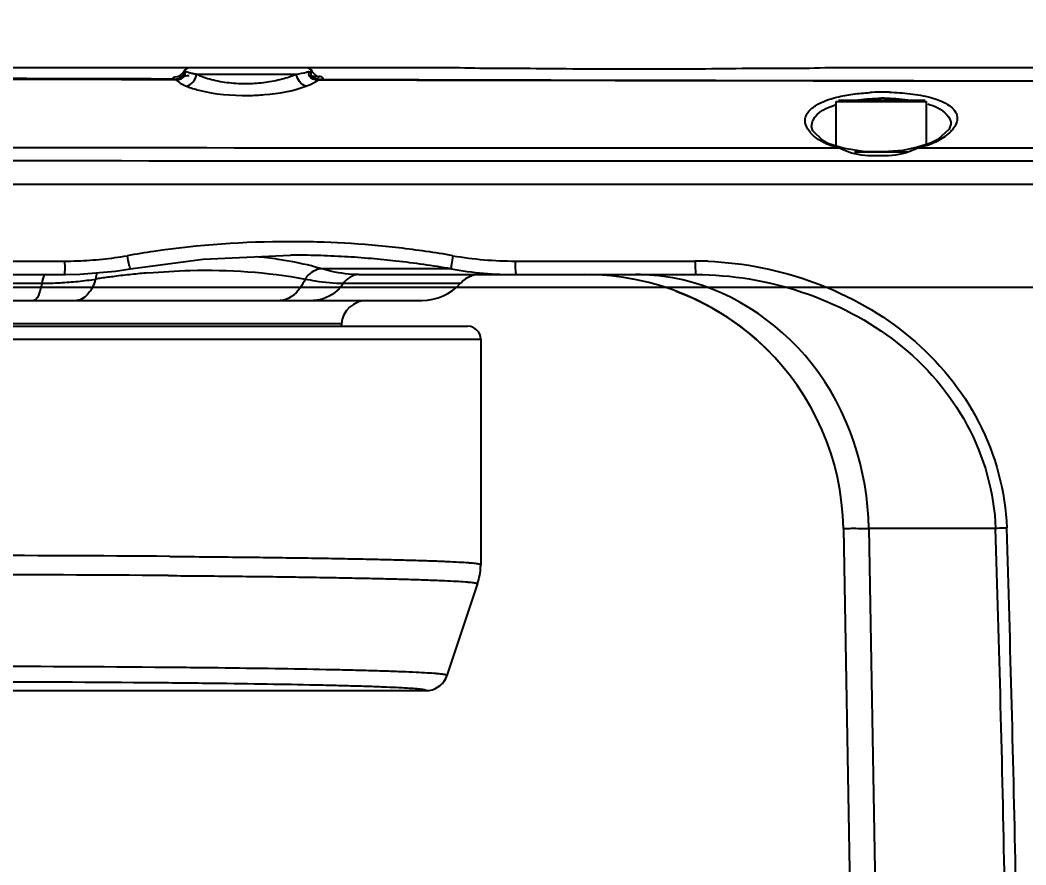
# Model space of a CAD drawing. Header units: millimetres. Extents: x 4086 to 8300, y 123 to 1549.
# Drawn here: x 6877.1 to 6896.56, y 481.81 to 498.15 of the extents above; entities that cross this region are included whole.
import ezdxf
from ezdxf import colors
from ezdxf.entities.mleader import LeaderData, LeaderLine
from ezdxf.math import Vec2, Vec3

# ---------------------------------------------------------------- set-up
doc = ezdxf.new("R2010")
doc.units = ezdxf.units.MM
for name, color, linetype in [('外形图', 7, 'Continuous'), ('多重引线', 7, 'Continuous'), ('尺寸标注', 7, 'Continuous')]:
    doc.layers.add(name, color=color, linetype=linetype)
doc.styles.add('思源黑', font='SourceHanSansCN-Normal.ttf')
doc.dimstyles.new('尺寸标注_1_4比例', dxfattribs={"dimtxt": 7, "dimasz": 6, "dimexe": 2, "dimexo": 1.5, "dimgap": 1, "dimtad": 1, "dimdec": 1, "dimlfac": 4, "dimdsep": 46, "dimtxsty": '思源黑', "dimcen": 0.09, "dimadec": 0, "dimazin": 0, "dimtp": 0.01, "dimtm": 0.01, "dimtfac": 1, "dimtdec": 1, "dimtofl": 0, "dimtmove": 0, "dimatfit": 3, "dimfxl": 1, "dimtolj": 1, "dimarcsym": 0})

# ---------------------------------------------------------------- blocks, each defined once
blk = doc.blocks.new('*D952')
at = {"layer": 'Defpoints', "color": 0}
for p in [(6903.764, 492.976), (6839.678, 469.976), (6903.764, 469.976)]:
    blk.add_point(p, dxfattribs=at)
at = {"layer": '尺寸标注', "color": 0, "lineweight": -2}
for p, q in [((6902.264, 492.976), (6837.678, 492.976)), ((6839.678, 486.976), (6839.678, 475.976)), ((6902.264, 469.976), (6837.678, 469.976))]:
    blk.add_line(p, q, dxfattribs=at)
at = {"layer": '尺寸标注', "color": 0}
for points in [[(6840.678, 486.976), (6838.678, 486.976), (6839.678, 492.976)], [(6838.678, 475.976), (6840.678, 475.976), (6839.678, 469.976)]]:
    blk.add_solid(points, dxfattribs=at)
at = {"layer": '尺寸标注', "color": 0, "insert": (6835.054, 481.476), "char_height": 7, "attachment_point": 5, "rotation": 90, "style": '思源黑'}
blk.add_mtext('\\A1;92', dxfattribs=at)

msp = doc.modelspace()

# ---------------------------------------------------------------- linework, layer by layer
at = {"layer": '外形图'}
for p, q in [((6880.1481, 497.2263), (6875.2746, 497.2263)), ((6880.2765, 497.2263), (6880.1481, 497.2263)), ((6880.3881, 497.2263), (6880.2765, 497.2263)), ((6880.2766, 497.1601), (6880.3094, 497.1536)), ((6882.6412, 497.2263), (6880.3869, 497.2263)), ((6882.7515, 497.2263), (6882.6412, 497.2263)), ((6882.6885, 497.1512), (6882.7515, 497.16)), ((6882.864, 497.2263), (6882.7515, 497.2263)), ((6882.7671, 497.1346), (6882.7516, 497.1599)), ((6885.609, 497.2263), (6882.864, 497.2263)), ((6890.014, 497.2012), (6888.264, 497.2012)), ((6880.1827, 497.0637), (6880.1481, 497.0486)), ((6880.5204, 497.1034), (6882.4452, 497.1034)), ((6882.8914, 496.999), (6882.9053, 497.0016)), ((6892.889, 495.6888), (6892.889, 496.5763)), ((6892.889, 496.5763), (6894.639, 496.5763)), ((6892.9353, 496.6013), (6894.614, 496.6013)), ((6894.639, 495.7428), (6894.639, 496.5763)), ((6892.441, 496.0051), (6892.4168, 496.0913)), ((6892.4169, 496.0843), (6892.4168, 496.0905)), ((6892.6334, 495.8213), (6892.441, 496.0051)), ((6895.112, 496.1342), (6895.112, 496.1305)), ((6892.6986, 495.7829), (6892.6334, 495.8213)), ((6894.8582, 495.8422), (6894.7545, 495.7851)), ((6892.424, 495.6792), (6892.499, 495.6792)), ((6892.499, 495.6792), (6892.7004, 495.6792)), ((6892.6372, 495.7856), (6892.6986, 495.7829)), ((6892.7491, 495.7582), (6892.7004, 495.7819)), ((6892.7004, 495.6792), (6892.889, 495.6792)), ((6892.9647, 495.6888), (6892.7491, 495.7582)), ((6892.889, 495.6792), (6892.9336, 495.6792)), ((6892.9644, 495.6888), (6892.9647, 495.6888)), ((6893.243, 495.6013), (6894.2925, 495.6013)), ((6894.4663, 495.6889), (6894.1793, 495.6254)), ((6894.4665, 495.6889), (6894.4663, 495.6889)), ((6894.7133, 495.766), (6894.4665, 495.6889)), ((6894.4918, 495.6791), (6894.4665, 495.6889)), ((6894.4917, 495.6779), (6894.7528, 495.6779)), ((6894.7529, 495.7843), (6894.7133, 495.766)), ((6894.7528, 495.6779), (6895.0275, 495.6779)), ((6894.8073, 495.7856), (6894.7538, 495.7847)), ((6892.2397, 495.4285), (6892.424, 495.4285)), ((6892.424, 495.4285), (6892.4989, 495.4285)), ((6892.4989, 495.4285), (6892.8889, 495.4285)), ((6892.8889, 495.4285), (6892.9645, 495.4285)), ((6892.9645, 495.4285), (6893.7103, 495.4284)), ((6893.7103, 495.4284), (6894.4662, 495.4284)), ((6894.4662, 495.4284), (6894.6387, 495.4283)), ((6894.6387, 495.4283), (6895.0273, 495.4283)), ((6864.2189, 494.9763), (6886.2659, 494.9763)), ((6886.2659, 494.9763), (6888.2639, 494.9763)), ((6888.2639, 494.9763), (6890.0139, 494.9763)), ((6890.0139, 494.9763), (6892.0119, 494.9763)), ((6892.0119, 494.9763), (6926.4507, 494.9763)), ((6864.9996, 493.487), (6877.2723, 493.487)), ((6877.2723, 493.487), (6877.6067, 493.487)), ((6877.6067, 493.487), (6877.9624, 493.487)), ((6882.336, 493.6013), (6882.3362, 493.6013)), ((6886.6834, 493.487), (6888.9931, 493.487)), ((6888.9931, 493.487), (6890.1643, 493.487)), ((6878.2557, 493.2314), (6878.9458, 493.29)), ((6878.9458, 493.29), (6879.232, 493.3339)), ((6885.4444, 493.3357), (6882.9474, 493.3357)), ((6864.3995, 493.2262), (6877.9783, 493.2262)), ((6877.6068, 493.2262), (6877.6066, 493.2262)), ((6877.9782, 493.2262), (6878.2557, 493.2314)), ((6883.6525, 493.2262), (6890.1756, 493.2262)), ((6864.9023, 493.0595), (6877.5253, 493.0595)), ((6883.3613, 493.0595), (6885.6257, 493.0595)), ((6889.7938, 492.9055), (6889.8764, 492.8735)), ((6865.6477, 492.7263), (6884.8804, 492.7263)), ((6863.5774, 492.2263), (6885.764, 492.2263)), ((6883.3181, 492.2698), (6867.2099, 492.2698)), ((6883.3181, 492.2698), (6883.3143, 492.2263)), ((6871.1499, 491.9763), (6886.014, 491.9763)), ((6886.014, 491.9763), (6886.014, 487.6166)), ((6892.1199, 491.1051), (6892.1297, 491.0911)), ((6892.1297, 491.0911), (6892.1628, 491.0433)), ((6893.0312, 488.3134), (6893.264, 474.9763)), ((6893.5219, 488.3134), (6893.7547, 474.9763)), ((6895.9747, 488.3134), (6893.5219, 488.3134)), ((6886.014, 487.6165), (6886.0133, 487.5766)), ((6886.014, 487.6166), (6886.014, 487.6167)), ((6885.954, 487.2464), (6885.3614, 485.4687)), ((6885.3426, 485.4217), (6885.3434, 485.4234)), ((6873.589, 485.1763), (6884.9558, 485.1763)), ((6884.9558, 485.1763), (6884.9558, 485.1764))]:
    msp.add_line(p, q, dxfattribs=at)
for points in [[(6880.2765, 497.1599), (6880.265, 497.1405), (6880.1827, 497.0637)], [(6880.0889, 497.0086), (6880.1005, 497.0059), (6880.112, 497.001), (6880.1238, 496.9939)], [(6882.864, 497.0512), (6882.8823, 497.0479), (6882.8516, 497.0603), (6882.7671, 497.1346)], [(6882.8634, 496.9876), (6882.8775, 496.9943), (6882.8914, 496.999)], [(6895.112, 496.1344), (6895.0804, 496.0402), (6894.8582, 495.8422)], [(6893.413, 495.6084), (6893.0522, 495.6666), (6892.9644, 495.6888)], [(6894.1793, 495.6254), (6893.8075, 495.6027), (6893.413, 495.6084)], [(6879.232, 493.3339), (6880.646, 493.5227), (6882.3362, 493.6013)], [(6889.8764, 492.8735), (6890.0017, 492.8218), (6890.1235, 492.7677), (6890.2416, 492.7114), (6890.3557, 492.6534), (6890.4657, 492.5939), (6890.5715, 492.5332), (6890.6731, 492.4717), (6890.7706, 492.4094), (6890.864, 492.3468), (6890.9533, 492.284), (6891.0387, 492.2211), (6891.1202, 492.1585), (6891.1978, 492.0962), (6891.2718, 492.0345), (6891.3423, 491.9734), (6891.4093, 491.9131), (6891.4729, 491.8538), (6891.5333, 491.7956), (6891.5904, 491.7386)], [(6886.0133, 487.5766), (6886.0139, 487.5991), (6886.014, 487.6166)]]:
    msp.add_lwpolyline(points, dxfattribs=at)
for centre, radius, start, end in [((6880.3869, 497.1013), 0.125, 90, 151.99772), ((6882.6412, 497.1013), 0.125, 28.00259, 90), ((6882.6997, 496.9874), 0.1642, 93.91573, 98.45679), ((6928.8363, 19866.1703), 19369.2232, 269.86413217, 269.98495875), ((6881.4595, 499.8027), 2.8808, 263.75673, 271.08545), ((6881.4612, 499.8851), 2.9631, 271.022, 277.55965), ((6893.8085, 492.0951), 4.6598, 88.67217, 93.26896), ((6893.8061, 492.6909), 3.9467, 89.80347, 90.64549), ((6894.1149, 497.1713), 1.549, 296.55099, 299.26459), ((6893.0861, 496.6338), 0.9601, 245.54995, 247.63194), ((6894.0702, 497.5368), 1.9049, 282.78703, 286.23602), ((6882.3192, 475.4713), 18.3911, 90.00338, 98.22353), ((6882.3218, 475.3575), 18.5049, 88.36807, 90.01119), ((6882.3224, 475.3743), 18.4881, 85.08184, 88.36855), ((6882.2809, 475.7751), 18.085, 98.24106, 99.8935), ((6882.328, 475.442), 18.4202, 83.43609, 85.08111), ((6882.3418, 475.5572), 18.3042, 80.14258, 83.43803), ((6877.9628, 500.62), 7.133, 269.99696, 273.94279), ((6877.9699, 500.5179), 7.0306, 273.94169, 277.90088), ((6877.984, 500.4124), 6.9242, 277.90557, 279.89259), ((6881.0185, 486.178), 7.4212, 83.3586, 84.96222), ((6881.0551, 486.4911), 7.106, 81.55661, 83.35966), ((6881.1496, 487.0854), 6.5043, 75.8367, 81.61129), ((6882.336, 475.2378), 18.3635, 88.3792, 89.99942), ((6882.3362, 475.2437), 18.3575, 86.74695, 88.37928), ((6882.3378, 475.2725), 18.3287, 85.11404, 86.74703), ((6882.342, 475.3212), 18.2799, 83.61425, 85.11405), ((6882.3558, 475.4381), 18.1622, 80.20897, 83.61654), ((6886.6841, 500.5534), 7.0664, 260.15139, 269.99374), ((6890.1638, 486.7438), 6.7432, 87.88452, 89.99627), ((6881.2753, 487.6083), 5.9665, 73.72469, 75.77865), ((6886.6969, 500.4429), 7.2167, 260.00553, 269.99282), ((6877.5371, 499.8709), 6.8113, 271.38416, 274.31907), ((6877.5623, 499.5182), 6.4576, 274.33131, 275.87236), ((6877.5815, 499.3298), 6.2682, 275.87412, 277.46394), ((6877.6039, 499.16), 6.097, 277.46259, 279.10481), ((6877.3433, 493.5477), 1.2914, 339.39078, 341.59135), ((6881.2043, 475.3764), 17.958, 98.10216, 98.4396), ((6881.138, 475.8471), 17.4826, 97.26275, 98.1045), ((6881.0173, 476.8042), 16.5179, 96.10348, 97.26715), ((6880.8967, 477.9314), 15.3843, 94.92914, 96.10293), ((6885.9984, 492.7262), 0.5, 109.75465, 138.18468), ((6888.032, 488.2262), 5, 1, 90), ((6889.0121, 489.1398), 4.0864, 79.90037, 89.98291), ((6877.526, 500.2728), 7.2133, 269.99447, 271.39493), ((6884.8804, 493.7263), 1, 270, 318.18468), ((6883.8162, 492.2263), 0.5, 90, 175), ((6885.764, 491.9763), 0.25, 0, 90), ((6329.5899, 470.3064), 566.671, 1.129011, 1.820987), ((6328.9319, 470.3002), 567.5451, 1.128338, 1.819873), ((6875.2409, -146.6425), 634.4334, 89.5703198, 90.3080092), ((6884.8378, 487.6176), 1.1763, 341.6057, 358.00135), ((6875.2406, -142.2458), 629.6661, 89.5693464, 90.3083866), ((6875.2435, -68.3687), 554.0139, 89.537809, 90.350932), ((6875.2444, -45.3852), 530.7314, 89.536926, 90.351601), ((6884.9558, 485.6039), 0.4276, 269.99535, 333.63977), ((6884.9564, 485.6034), 0.4268, 317.41389, 317.70758), ((6884.9555, 485.6042), 0.428, 317.71123, 324.26455), ((6884.9561, 485.6037), 0.4272, 324.26613, 325.66553), ((6884.9557, 485.604), 0.4277, 325.66829, 331.71538), ((6884.9563, 485.6036), 0.427, 331.71684, 334.79151), ((6884.956, 485.6038), 0.4274, 333.63892, 334.78045), ((6884.9556, 485.6039), 0.4278, 334.79505, 335.0117), ((6884.9559, 485.6039), 0.4275, 334.79134, 335.0088), ((6884.9553, 485.6041), 0.4281, 335.01214, 341.55875), ((6884.9554, 485.604), 0.4279, 335.00967, 341.12053), ((6884.9571, 485.6034), 0.4262, 341.12394, 341.5674)]:
    msp.add_arc(centre, radius, start, end, dxfattribs=at)
for points, knots in [([(6888.264, 497.2012), (6887.6378, 497.2012), (6886.7531, 497.2168), (6885.8675, 497.2133), (6885.609, 497.2263)], [0, 0, 0, 0, 0.7075522, 1, 1, 1, 1]), ([(6892.669, 497.2263), (6892.4108, 497.2086), (6891.5247, 497.2225), (6890.6403, 497.2012), (6890.014, 497.2012)], [0, 0, 0, 0, 0.292441, 1, 1, 1, 1]), ([(6880.0937, 497.0428), (6880.0801, 497.0398), (6880.0327, 497.0277), (6880.0768, 497.0117), (6880.0889, 497.0086)], [0, 0, 0, 0, 0.524992, 1, 1, 1, 1]), ([(6880.3768, 497.0711), (6880.3453, 497.0692), (6880.2508, 497.0626), (6880.1555, 497.0562), (6880.0937, 497.0428)], [0, 0, 0, 0, 0.3329614, 1, 1, 1, 1]), ([(6880.1238, 496.9939), (6880.1274, 496.9896), (6880.1354, 496.9808), (6880.1441, 496.9727), (6880.1487, 496.9687)], [0, 0, 0, 0, 0.4821809, 1, 1, 1, 1]), ([(6880.1487, 496.9687), (6880.161, 496.9579), (6880.1894, 496.9368), (6880.2199, 496.919), (6880.2366, 496.9102)], [0, 0, 0, 0, 0.4640852, 1, 1, 1, 1]), ([(6880.2555, 497.0778), (6880.2598, 497.0869), (6880.2652, 497.1089), (6880.2633, 497.1313), (6880.261, 497.1431)], [0, 0, 0, 0, 0.4549149, 1, 1, 1, 1]), ([(6880.2885, 497.07), (6880.2926, 497.0789), (6880.298, 497.1), (6880.296, 497.1216), (6880.2937, 497.1328)], [0, 0, 0, 0, 0.4598603, 1, 1, 1, 1]), ([(6880.3094, 497.1536), (6880.3127, 497.1533), (6880.3196, 497.1522), (6880.3263, 497.1505), (6880.3298, 497.1495)], [0, 0, 0, 0, 0.4749277, 1, 1, 1, 1]), ([(6880.3298, 497.1495), (6880.3317, 497.1489), (6880.3357, 497.1476), (6880.3396, 497.1462), (6880.3415, 497.1455)], [0, 0, 0, 0, 0.4868658, 1, 1, 1, 1]), ([(6880.3415, 497.1455), (6880.3564, 497.1398), (6880.3911, 497.1292), (6880.4265, 497.1211), (6880.4464, 497.117)], [0, 0, 0, 0, 0.4383242, 1, 1, 1, 1]), ([(6880.4464, 497.117), (6880.4582, 497.1145), (6880.4828, 497.1098), (6880.5075, 497.1055), (6880.5204, 497.1034)], [0, 0, 0, 0, 0.4792771, 1, 1, 1, 1]), ([(6882.6468, 497.1434), (6882.6517, 497.1449), (6882.6612, 497.1473), (6882.6709, 497.1491), (6882.6756, 497.1498)], [0, 0, 0, 0, 0.5183011, 1, 1, 1, 1]), ([(6882.6918, 497.1042), (6882.6918, 497.1083), (6882.6923, 497.1168), (6882.6936, 497.1253), (6882.6944, 497.1296)], [0, 0, 0, 0, 0.4817224, 1, 1, 1, 1]), ([(6882.6999, 497.0661), (6882.6973, 497.0718), (6882.6932, 497.0844), (6882.6919, 497.0974), (6882.6918, 497.1042)], [0, 0, 0, 0, 0.4801653, 1, 1, 1, 1]), ([(6882.9053, 497.0016), (6882.9269, 497.0054), (6882.9871, 497.0049), (6882.9328, 497.0616), (6882.8346, 497.0459), (6882.749, 497.0649), (6882.6934, 497.0685)], [0, 0, 0, 0, 0.1875345, 0.2538352, 0.5247653, 1, 1, 1, 1]), ([(6882.7409, 497.0734), (6882.7377, 497.0808), (6882.7332, 497.0976), (6882.7332, 497.115), (6882.7342, 497.1241)], [0, 0, 0, 0, 0.466688, 1, 1, 1, 1]), ([(6882.7342, 497.1241), (6882.7345, 497.1266), (6882.7351, 497.1318), (6882.7361, 497.1368), (6882.7366, 497.1394)], [0, 0, 0, 0, 0.4885764, 1, 1, 1, 1]), ([(6882.827, 496.9605), (6882.8335, 496.9648), (6882.846, 496.9735), (6882.8578, 496.9829), (6882.8634, 496.9876)], [0, 0, 0, 0, 0.5183732, 1, 1, 1, 1]), ([(6880.2366, 496.9102), (6880.2504, 496.9029), (6880.2796, 496.8886), (6880.3094, 496.8759), (6880.3251, 496.8696)], [0, 0, 0, 0, 0.4799831, 1, 1, 1, 1]), ([(6880.3251, 496.8696), (6880.4018, 496.8389), (6880.7881, 496.7197), (6881.1969, 496.6861), (6881.5176, 496.6908)], [0, 0, 0, 0, 0.2047942, 1, 1, 1, 1]), ([(6881.5176, 496.6908), (6881.6228, 496.6924), (6881.9996, 496.7123), (6882.3775, 496.7773), (6882.6339, 496.8693)], [0, 0, 0, 0, 0.2785675, 1, 1, 1, 1]), ([(6892.4005, 496.4249), (6892.4281, 496.4505), (6892.5791, 496.5617), (6892.7612, 496.621), (6892.9056, 496.657)], [0, 0, 0, 0, 0.2018325, 1, 1, 1, 1]), ([(6892.4167, 496.0912), (6892.4169, 496.1335), (6892.4778, 496.3552), (6892.7191, 496.4582), (6892.8879, 496.5132)], [0, 0, 0, 0, 0.1923447, 1, 1, 1, 1]), ([(6894.663, 496.5275), (6894.7296, 496.5069), (6894.916, 496.4426), (6895.1126, 496.2697), (6895.1122, 496.1343)], [0, 0, 0, 0, 0.3396103, 1, 1, 1, 1]), ([(6895.0468, 496.5186), (6895.126, 496.4696), (6895.2813, 496.3301), (6895.2157, 496.1298), (6895.1663, 496.0619)], [0, 0, 0, 0, 0.525903, 1, 1, 1, 1]), ([(6892.5458, 495.841), (6892.5027, 495.87), (6892.3756, 495.9654), (6892.2749, 496.1346), (6892.2934, 496.2438)], [0, 0, 0, 0, 0.3187817, 1, 1, 1, 1]), ([(6895.1663, 496.0619), (6895.1581, 496.0506), (6895.1403, 496.0281), (6895.1209, 496.0069), (6895.1106, 495.9964)], [0, 0, 0, 0, 0.4855598, 1, 1, 1, 1]), ([(6892.6372, 495.7856), (6892.6212, 495.7943), (6892.5903, 495.8121), (6892.5602, 495.8313), (6892.5458, 495.841)], [0, 0, 0, 0, 0.5107174, 1, 1, 1, 1]), ([(6892.6888, 495.7599), (6892.6798, 495.7639), (6892.6625, 495.7722), (6892.6454, 495.781), (6892.6372, 495.7856)], [0, 0, 0, 0, 0.5091933, 1, 1, 1, 1]), ([(6892.9336, 495.6792), (6892.9385, 495.683), (6892.9482, 495.6893), (6892.9597, 495.6931), (6892.9652, 495.6933)], [0, 0, 0, 0, 0.526836, 1, 1, 1, 1]), ([(6893.1879, 495.5758), (6893.1765, 495.5792), (6893.1539, 495.5866), (6893.1316, 495.5948), (6893.1205, 495.599)], [0, 0, 0, 0, 0.5019943, 1, 1, 1, 1]), ([(6894.2971, 495.599), (6894.2859, 495.5949), (6894.2634, 495.5868), (6894.2407, 495.5796), (6894.2292, 495.5761)], [0, 0, 0, 0, 0.4987822, 1, 1, 1, 1]), ([(6895.0275, 495.6779), (6898.3583, 495.6779), (6904.3303, 495.6746), (6912.1304, 495.6863), (6918.372, 495.6587), (6921.9803, 495.7217), (6923.7519, 495.5972)], [0, 0, 0, 0, 0.3478694, 0.6237322, 0.8145253, 1, 1, 1, 1]), ([(6894.2292, 495.5761), (6894.0616, 495.5263), (6893.7083, 495.5182), (6893.3546, 495.5255), (6893.1879, 495.5758)], [0, 0, 0, 0, 0.5010135, 1, 1, 1, 1]), ([(6895.0273, 495.4283), (6899.8106, 495.428), (6909.3781, 495.4079), (6918.948, 495.4624), (6923.7313, 495.3439)], [0, 0, 0, 0, 0.4999262, 1, 1, 1, 1]), ([(6877.9624, 493.487), (6877.9622, 493.4258), (6877.9848, 493.3682), (6877.9523, 493.2262), (6877.9783, 493.2262)], [0, 0, 0, 0, 0.7014442, 1, 1, 1, 1]), ([(6879.1736, 493.5912), (6879.184, 493.5305), (6879.1944, 493.4411), (6879.2226, 493.3731), (6879.2247, 493.3339), (6879.232, 493.3341)], [0, 0, 0, 0, 0.6986772, 0.9176842, 1, 1, 1, 1]), ([(6885.4755, 493.5912), (6885.4655, 493.5346), (6885.4597, 493.4514), (6885.4355, 493.3628), (6885.4444, 493.3357)], [0, 0, 0, 0, 0.6681985, 1, 1, 1, 1]), ([(6886.6834, 493.487), (6886.6832, 493.4258), (6886.6778, 493.3346), (6886.6941, 493.2668), (6886.689, 493.2262), (6886.696, 493.2262)], [0, 0, 0, 0, 0.7017241, 0.9201087, 1, 1, 1, 1]), ([(6890.1643, 493.487), (6890.1641, 493.4258), (6890.1581, 493.3345), (6890.1748, 493.267), (6890.1687, 493.2262), (6890.1756, 493.2262)], [0, 0, 0, 0, 0.7020857, 0.920482, 1, 1, 1, 1]), ([(6890.4127, 493.4824), (6891.8048, 493.431), (6893.9699, 492.6536), (6895.7838, 490.4426), (6896.1684, 489.0276), (6896.1908, 488.324)], [0, 0, 0, 0, 0.4972003, 0.7487525, 1, 1, 1, 1]), ([(6879.5748, 493.2588), (6879.847, 493.2822), (6880.8619, 493.3422), (6881.8867, 493.2762), (6882.6177, 493.1398)], [0, 0, 0, 0, 0.2687257, 1, 1, 1, 1]), ([(6882.9474, 493.3357), (6882.8544, 493.3419), (6882.7208, 493.2712), (6882.6389, 493.1708), (6882.6177, 493.1398)], [0, 0, 0, 0, 0.7130751, 1, 1, 1, 1]), ([(6883.6525, 493.2262), (6883.4775, 493.2262), (6883.2385, 493.2566), (6883.0081, 493.3175), (6882.9474, 493.3357)], [0, 0, 0, 0, 0.7343191, 1, 1, 1, 1]), ([(6877.6066, 493.2262), (6877.5982, 493.2262), (6877.5404, 493.1866), (6877.5359, 493.1139), (6877.5253, 493.0595)], [0, 0, 0, 0, 0.1320259, 1, 1, 1, 1]), ([(6882.6177, 493.1398), (6882.5916, 493.0794), (6882.4938, 492.8886), (6882.2868, 492.7263), (6882.1347, 492.7263)], [0, 0, 0, 0, 0.3021699, 1, 1, 1, 1]), ([(6882.6177, 493.1398), (6882.6827, 493.1266), (6882.9283, 493.0821), (6883.1782, 493.0595), (6883.3613, 493.0595)], [0, 0, 0, 0, 0.2660255, 1, 1, 1, 1]), ([(6885.8294, 493.1967), (6885.8338, 493.1986), (6885.8489, 493.2106), (6885.8675, 493.2167), (6885.8813, 493.2204)], [0, 0, 0, 0, 0.2508476, 1, 1, 1, 1]), ([(6893.5219, 488.3134), (6893.5042, 489.4379), (6892.7936, 491.6824), (6890.7664, 492.978), (6889.7287, 493.1628)], [0, 0, 0, 0, 0.5161903, 1, 1, 1, 1]), ([(6890.1756, 493.2262), (6891.5474, 493.2261), (6893.7081, 492.5314), (6895.5548, 490.4007), (6895.9521, 489.0066), (6895.9747, 488.3134)], [0, 0, 0, 0, 0.4970841, 0.7486738, 1, 1, 1, 1]), ([(6877.5067, 492.975), (6877.4978, 492.9392), (6877.4721, 492.8548), (6877.4232, 492.7263), (6877.3627, 492.7263)], [0, 0, 0, 0, 0.3789502, 1, 1, 1, 1]), ([(6877.5253, 493.0595), (6877.5225, 493.045), (6877.5166, 493.0167), (6877.5101, 492.9886), (6877.5067, 492.975)], [0, 0, 0, 0, 0.5136614, 1, 1, 1, 1]), ([(6878.4953, 492.9667), (6878.476, 492.9308), (6878.4092, 492.8211), (6878.2862, 492.7263), (6878.196, 492.7263)], [0, 0, 0, 0, 0.3109847, 1, 1, 1, 1]), ([(6883.3613, 493.0595), (6883.3258, 493.0087), (6883.1791, 492.8337), (6882.9454, 492.7263), (6882.7789, 492.7263)], [0, 0, 0, 0, 0.2714397, 1, 1, 1, 1]), ([(6893.0312, 488.3134), (6893.0311, 488.3238), (6893.098, 488.3026), (6893.1661, 488.324), (6893.3335, 488.3111), (6893.451, 488.3141), (6893.5219, 488.3134)], [0, 0, 0, 0, 0.0635072, 0.2531311, 0.5665955, 1, 1, 1, 1]), ([(6896.1908, 488.324), (6896.1687, 488.3233), (6896.0966, 488.3205), (6896.0245, 488.3177), (6895.9747, 488.3134)], [0, 0, 0, 0, 0.3068025, 1, 1, 1, 1]), ([(6879.9987, 487.7731), (6880.4302, 487.7697), (6881.2544, 487.762), (6882.2577, 487.7494), (6882.9963, 487.7379), (6883.4957, 487.7289), (6883.9552, 487.7195), (6884.3724, 487.7094), (6884.7455, 487.6991), (6885.0726, 487.6883), (6885.3521, 487.6772), (6885.5827, 487.666), (6885.7437, 487.6559), (6885.8471, 487.6474), (6885.9058, 487.6415), (6885.9509, 487.6359), (6885.9846, 487.6297), (6886.0029, 487.6252), (6886.014, 487.6196), (6886.014, 487.6166)], [0, 0, 0, 0, 0.2149953, 0.4105841, 0.4999004, 0.5829781, 0.6594148, 0.7288407, 0.7909198, 0.8453527, 0.8918773, 0.9302713, 0.9603541, 0.9722352, 0.9819931, 0.9896212, 0.9951218, 0.9985213, 1, 1, 1, 1]), ([(6879.9733, 487.4025), (6880.4025, 487.3991), (6881.2221, 487.3914), (6882.2199, 487.3789), (6882.9543, 487.3674), (6883.4509, 487.3584), (6883.9077, 487.349), (6884.3226, 487.3389), (6884.6936, 487.3287), (6885.0187, 487.3179), (6885.2966, 487.3069), (6885.5257, 487.2956), (6885.6857, 487.2856), (6885.7884, 487.2772), (6885.8467, 487.2712), (6885.8915, 487.2656), (6885.9249, 487.2595), (6885.943, 487.255), (6885.954, 487.2493), (6885.954, 487.2464)], [0, 0, 0, 0, 0.2150475, 0.4106758, 0.5000064, 0.5830947, 0.659538, 0.7289665, 0.7910437, 0.8454707, 0.891985, 0.9303645, 0.9604285, 0.9722985, 0.9820445, 0.9896601, 0.9951471, 0.9985322, 1, 1, 1, 1]), ([(6885.3614, 485.4687), (6885.3619, 485.4712), (6885.3526, 485.4779), (6885.336, 485.4817), (6885.3055, 485.4883), (6885.2639, 485.4938), (6885.2097, 485.4999), (6885.1136, 485.5084), (6884.9634, 485.5187), (6884.7479, 485.53), (6884.4861, 485.5412), (6884.1793, 485.5522), (6883.829, 485.5627), (6883.4369, 485.5728), (6882.8362, 485.5862), (6881.9968, 485.6011), (6880.8951, 485.616), (6880.119, 485.6237), (6879.7126, 485.6272)], [0, 0, 0, 0, 0.0013949, 0.0046339, 0.0099715, 0.0174448, 0.0270581, 0.0388049, 0.0686581, 0.1068755, 0.1532755, 0.2076389, 0.2696975, 0.3391577, 0.415674, 0.5883669, 0.7844152, 1, 1, 1, 1]), ([(6884.9558, 485.1764), (6884.9563, 485.1788), (6884.9473, 485.1853), (6884.9314, 485.1889), (6884.9021, 485.1953), (6884.8622, 485.2005), (6884.8102, 485.2064), (6884.7179, 485.2146), (6884.5738, 485.2245), (6884.3669, 485.2354), (6884.1156, 485.2462), (6883.8211, 485.2567), (6883.4849, 485.2668), (6883.1085, 485.2765), (6882.5319, 485.2894), (6881.7262, 485.3037), (6880.6688, 485.318), (6879.9239, 485.3255), (6879.5338, 485.3288)], [0, 0, 0, 0, 0.0013958, 0.0046406, 0.009979, 0.0174519, 0.027066, 0.0388135, 0.0686672, 0.1068849, 0.1532849, 0.2076482, 0.2697064, 0.3391662, 0.4156816, 0.5883726, 0.7844183, 1, 1, 1, 1])]:
    msp.add_open_spline(points, degree=3, knots=knots, dxfattribs=at)
for points in [[(6923.7516, 497.2262), (6913.3907, 497.2309), (6903.0299, 497.2263), (6892.669, 497.2263)], [(6880.0889, 497.0086), (6878.4842, 497.0128), (6876.8794, 497.017), (6875.2746, 497.0215)], [(6880.1237, 496.9936), (6878.5135, 496.9977), (6876.9033, 497.0019), (6875.2931, 497.0063)], [(6880.0889, 497.0086), (6880.1491, 497.0094), (6880.2303, 497.0232), (6880.2555, 497.0778)], [(6880.1238, 496.9939), (6880.1841, 496.9984), (6880.263, 497.0151), (6880.2885, 497.07)], [(6880.3251, 496.8696), (6880.424, 496.8926), (6880.504, 497.0032), (6880.5204, 497.1034)], [(6880.5204, 497.1034), (6880.6107, 497.0594), (6880.7068, 497.0269), (6880.804, 497.0013)], [(6880.804, 497.0013), (6880.9161, 496.9718), (6881.0309, 496.9517), (6881.1462, 496.939)], [(6881.851, 496.9477), (6881.9584, 496.962), (6882.0653, 496.9824), (6882.1702, 497.0099)], [(6882.1702, 497.0099), (6882.2638, 497.0345), (6882.3564, 497.0647), (6882.4452, 497.1034)], [(6882.4452, 497.1034), (6882.513, 497.1133), (6882.581, 497.1243), (6882.6468, 497.1434)], [(6882.6339, 496.8693), (6882.5365, 496.8929), (6882.4624, 497.0047), (6882.4452, 497.1034)], [(6882.8634, 496.9876), (6882.8031, 496.9925), (6882.725, 497.0111), (6882.6999, 497.0661)], [(6882.9053, 497.0016), (6882.8455, 497.0026), (6882.7646, 497.0185), (6882.7409, 497.0734)], [(6923.7515, 496.9382), (6910.1222, 496.9587), (6896.4928, 496.9567), (6882.8634, 496.9876)], [(6882.6339, 496.8693), (6882.7009, 496.8933), (6882.7676, 496.9212), (6882.827, 496.9605)], [(6892.9056, 496.657), (6893.0076, 496.6824), (6893.1113, 496.7013), (6893.2154, 496.7157)], [(6893.2154, 496.7157), (6893.324, 496.7308), (6893.4333, 496.741), (6893.5428, 496.7473)], [(6893.3188, 496.6067), (6893.4655, 496.6261), (6893.6137, 496.6357), (6893.7616, 496.6374)], [(6893.8196, 496.6376), (6893.9719, 496.6371), (6894.1246, 496.6281), (6894.2757, 496.6085)], [(6893.9165, 496.7536), (6894.0523, 496.7505), (6894.1883, 496.7416), (6894.3232, 496.7253)], [(6894.3232, 496.7253), (6894.457, 496.7092), (6894.5905, 496.6862), (6894.7206, 496.6508)], [(6894.7206, 496.6508), (6894.8338, 496.6201), (6894.947, 496.5804), (6895.0468, 496.5186)], [(6892.2934, 496.2438), (6892.305, 496.313), (6892.349, 496.3772), (6892.4005, 496.4249)], [(6895.1106, 495.9964), (6895.0415, 495.9256), (6894.9583, 495.8684), (6894.8721, 495.82)], [(6875.3917, 495.6836), (6881.0691, 495.6802), (6886.7466, 495.6796), (6892.424, 495.6792)], [(6892.9336, 495.6792), (6892.8613, 495.6964), (6892.7895, 495.7177), (6892.7208, 495.746)], [(6893.1205, 495.599), (6893.0572, 495.6232), (6892.9963, 495.6532), (6892.9336, 495.6792)], [(6894.4918, 495.6791), (6894.4264, 495.6538), (6894.3629, 495.6236), (6894.2971, 495.599)], [(6894.8073, 495.7856), (6894.7421, 495.753), (6894.6728, 495.7283), (6894.6028, 495.7078)], [(6875.3792, 495.4302), (6880.9993, 495.429), (6886.6195, 495.4288), (6892.2397, 495.4285)], [(6878.5521, 493.0931), (6878.5358, 493.0499), (6878.5171, 493.0074), (6878.4953, 492.9667)], [(6878.5877, 493.2597), (6878.5754, 493.2211), (6878.5707, 493.1802), (6878.5687, 493.1398)], [(6883.6525, 493.2262), (6883.5407, 493.2262), (6883.4254, 493.1512), (6883.3613, 493.0595)]]:
    msp.add_open_spline(points, degree=3, dxfattribs=at)

# ---------------------------------------------------------------- dimensions: what is measured, and where the dimension line sits
at = {"layer": '尺寸标注'}
dim = msp.add_linear_dim(base=(6839.6781, 469.9763), p1=(6903.764, 492.9763), p2=(6903.764, 469.9763), angle=90, dimstyle='尺寸标注_1_4比例', dxfattribs=at)
dim.commit()
dim.dimension.update_dxf_attribs({"geometry": '*D952', "text_midpoint": (6835.0538, 481.4763)})

# ---------------------------------------------------------------- leaders
at = {"layer": '多重引线'}
ml = msp.add_multileader_mtext('Standard', dxfattribs=at)
ml.set_content('4×M4{\\A1;\\C256; \\fSource Han Sans CN Normal|b0|i0|c0|p34;\\C7;depth }8', style='思源黑')
ml.set_leader_properties()
ml.build(insert=Vec2(0, 0))
ml.multileader.update_dxf_attribs({"text_left_attachment_type": 5, "text_right_attachment_type": 5, "dogleg_length": 10, "arrow_head_size": 7.5})
ctx = ml.context
ctx.base_point, ctx.char_height, ctx.arrow_head_size, ctx.landing_gap_size, ctx.plane_origin = Vec3(6784.9016, 527.887), 7, 7.5, 2.5, Vec3(6860.1355, 395.164)
ctx.left_attachment, ctx.right_attachment, ctx.text_align_type = 5, 5, 1
notes = []
notes.append((ctx, [(1, (1, 1, 0), (6862.8442, 527.887), (-1, 0), 10, [(1, [(6903.764, 492.9763)], 0, [])])]))
ctx.mtext.insert, ctx.mtext.alignment, ctx.mtext.flow_direction = Vec3(6818.8729, 537.7176), 2, 5
ml = msp.add_multileader_mtext('Standard', dxfattribs=at)
ml.set_content('\\pxqc;{\\C256;4}×{\\C256;M5\\A1; \\fSource Han Sans CN Normal|b0|i0|c0|p34;\\C7;depth \\fSource Han Sans CN Normal|b0|i0|c134|p34;\\C256;6}', style='思源黑')
ml.set_leader_properties()
ml.build(insert=Vec2(0, 0))
ml.multileader.update_dxf_attribs({"text_left_attachment_type": 5, "text_right_attachment_type": 5, "dogleg_length": 10, "arrow_head_size": 7.5})
ctx = ml.context
ctx.base_point, ctx.char_height, ctx.arrow_head_size, ctx.landing_gap_size, ctx.plane_origin = Vec3(6867.1804, 527.3764), 7, 7.5, 2.5, Vec3(6971.0105, 386.789)
ctx.left_attachment, ctx.right_attachment, ctx.text_align_type = 5, 5, 1
notes.append((ctx, [(1, (1, 1, 0), (6945.1421, 527.3764), (-1, 0), 10, [(1, [(6963.764, 484.9763)], 0, [])])]))
ctx.mtext.insert, ctx.mtext.alignment, ctx.mtext.flow_direction = Vec3(6901.1613, 537.207), 2, 5
for ctx, leaders in notes:
    for number, flags, end, landing, length, lines in leaders:
        leader = LeaderData()
        leader.index, (leader.has_last_leader_line, leader.has_dogleg_vector, leader.attachment_direction) = number, flags
        leader.last_leader_point, leader.dogleg_vector, leader.dogleg_length = Vec3(end), Vec3(landing), length
        for number, points, colour, breaks in lines:
            line = LeaderLine()
            line.index, line.vertices, line.color, line.breaks = number, Vec3.list(points), colors.encode_raw_color(colour), breaks
            leader.lines.append(line)
        ctx.leaders.append(leader)

doc.saveas('drawing.dxf')
